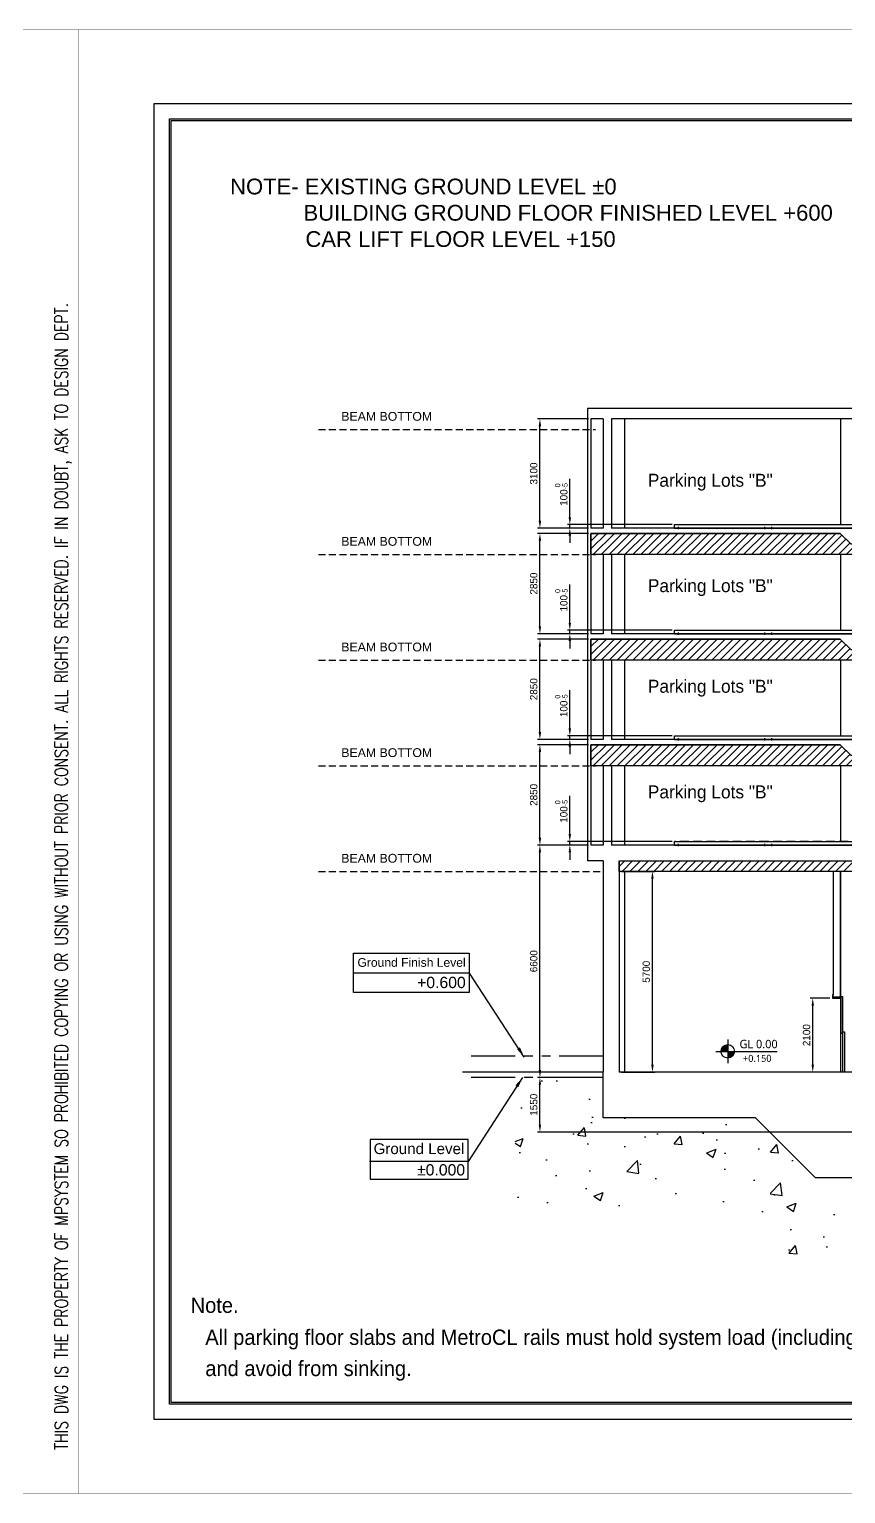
# Model space of a CAD drawing. Header units: millimetres. Extents: x -5 to 1510635, y -6 to 71285.
# Drawn here: x 1014994 to 1038173, y -4 to 41584 of the extents above; entities that cross this region are included whole.
import ezdxf

# ---------------------------------------------------------------- set-up
doc = ezdxf.new("R2010")
doc.units = ezdxf.units.MM
doc.header["$LTSCALE"] = 1000
for name, pattern in [('CENTER', [2, 1.25, -0.25, 0.25, -0.25]), ('DASHED', [3, 2, -1]), ('HIDDEN', [0.375, 0.25, -0.125]), ('PHANTOM', [2.5, 1.25, -0.25, 0.25, -0.25, 0.25, -0.25])]:
    doc.linetypes.add(name, pattern=pattern)
for name, color, linetype in [('3', 3, 'Continuous'), ('A-SYM', 6, 'Continuous'), ('MP-1', 1, 'CENTER'), ('MP-2', 42, 'Continuous'), ('MP-4', 4, 'HIDDEN'), ('MP-5', 5, 'PHANTOM'), ('MP-7', 7, 'Continuous'), ('MP-8', 8, 'Continuous'), ('TEXT', 3, 'Continuous')]:
    doc.layers.add(name, color=color, linetype=linetype)
doc.styles.add('GHD', font='OUTLINE', dxfattribs={"bigfont": 'GHD'})
doc.styles.add('H', font='arial.ttf')
doc.styles.add('ROMANS', font='ROMANS.shx')
doc.styles.add('맑은고딕', font='malgun.ttf', dxfattribs={"height": 800})
doc.styles.add('울릉도L', font='')
doc.styles.get('울릉도L').set_extended_font_data('HYwulM')
doc.dimstyles.new('MPS2', dxfattribs={"dimscale": 100, "dimtxt": 3, "dimasz": 3, "dimexe": 1, "dimexo": 1, "dimgap": 1, "dimtad": 1, "dimzin": 12, "dimdsep": 46, "dimtxsty": 'Standard', "dimcen": 1, "dimclrd": 1, "dimclre": 1, "dimclrt": 7, "dimazin": 2, "dimtfac": 1, "dimtmove": 0, "dimatfit": 3, "dimfxl": 1, "dimarcsym": 0})
pattern_1 = [(45, (110875.29, -306093.01), (-112.253202, 112.253202), [])]

# ---------------------------------------------------------------- blocks, each defined once
blk = doc.blocks.new('Door 2500-2up_2')
at = {"layer": 'MP-2'}
blk.add_lwpolyline([(-258151, -48910), (-258151, -48980), (-258351, -48980), (-258351, -48910), (-258371, -48910), (-258371, -49010), (-258131, -49010), (-258131, -48910), (-258151, -48910)], dxfattribs=at)
for points in [[(-258081, -50010), (-258121, -50010), (-258121, -48960), (-258081, -48960)], [(-258031, -51110), (-258071, -51110), (-258071, -49960), (-258031, -49960)]]:
    blk.add_lwpolyline(points, close=True, dxfattribs=at)
blk = doc.blocks.new('31231312')
at = {"layer": 'MP-1'}
for p, q in [((1253731, 253374), (1253731, 253312)), ((1256181, 253374), (1256181, 253312)), ((1256381, 253374), (1256381, 253312))]:
    blk.add_line(p, q, dxfattribs=at)
at = {"layer": 'MP-4'}
for p, q in [((1256281, 253436), (1253631, 253436)), ((1258931, 253436), (1256281, 253436))]:
    blk.add_line(p, q, dxfattribs=at)
at = {"layer": 'MP-7'}
for p, q in [((1253631, 253340), (1253631, 253440)), ((1253631, 253440), (1256281, 253440)), ((1253631, 253340), (1253631, 253440)), ((1253631, 253346), (1256281, 253346)), ((1253631, 253343), (1256281, 253343)), ((1253631, 253340), (1256281, 253340)), ((1256281, 253440), (1258931, 253440)), ((1256281, 253346), (1258931, 253346)), ((1256281, 253343), (1258931, 253343)), ((1256281, 253340), (1258931, 253340)), ((1258931, 253340), (1258931, 253440))]:
    blk.add_line(p, q, dxfattribs=at)
blk = doc.blocks.new('*D474')
at = {"layer": 'DEFPOINTS', "color": 0, "linetype": 'ByBlock', "transparency": 16777216}
for p in [(1029491, 11818), (1031291, 11818, 0), (1038616, 10268, 0)]:
    blk.add_point(p, dxfattribs=at)
at = {"layer": 'MP-8', "color": 1, "linetype": 'ByBlock', "lineweight": -2, "transparency": 16777216}
for p, q in [((1031221, 11818), (1029421, 11818)), ((1029491, 10478), (1029491, 11608)), ((1038546, 10268), (1029421, 10268))]:
    blk.add_line(p, q, dxfattribs=at)
at = {"layer": 'MP-8', "color": 1, "linetype": 'ByBlock', "transparency": 16777216}
for points in [[(1029456, 11608), (1029526, 11608), (1029491, 11818)], [(1029456, 10478), (1029526, 10478), (1029491, 10268)]]:
    blk.add_solid(points, dxfattribs=at)
at = {"layer": 'MP-8', "color": 7, "linetype": 'ByBlock', "transparency": 16777216, "insert": (1029316, 11043), "char_height": 210, "attachment_point": 5, "rotation": 90}
blk.add_mtext('1550', dxfattribs=at)
blk = doc.blocks.new('*D475')
at = {"layer": 'DEFPOINTS', "color": 0, "linetype": 'ByBlock', "transparency": 16777216}
for p in [(1029491, 18418), (1030841, 18418), (1031291, 11818, 0)]:
    blk.add_point(p, dxfattribs=at)
at = {"layer": 'MP-8', "color": 1, "linetype": 'ByBlock', "lineweight": -2, "transparency": 16777216}
for p, q in [((1030771, 18418), (1029421, 18418)), ((1029491, 12028), (1029491, 18208)), ((1031221, 11818), (1029421, 11818))]:
    blk.add_line(p, q, dxfattribs=at)
at = {"layer": 'MP-8', "color": 1, "linetype": 'ByBlock', "transparency": 16777216}
for points in [[(1029456, 18208), (1029526, 18208), (1029491, 18418)], [(1029456, 12028), (1029526, 12028), (1029491, 11818)]]:
    blk.add_solid(points, dxfattribs=at)
at = {"layer": 'MP-8', "color": 7, "linetype": 'ByBlock', "transparency": 16777216, "insert": (1029316, 15118), "char_height": 210, "attachment_point": 5, "rotation": 90}
blk.add_mtext('6600', dxfattribs=at)
blk = doc.blocks.new('*D476')
at = {"layer": 'DEFPOINTS', "color": 0, "linetype": 'ByBlock', "transparency": 16777216}
for p in [(1029491, 21268), (1030941, 21268, 0), (1030941, 18418, 0)]:
    blk.add_point(p, dxfattribs=at)
at = {"layer": 'MP-8', "color": 1, "linetype": 'ByBlock', "lineweight": -2, "transparency": 16777216}
for p, q in [((1030871, 21268), (1029421, 21268)), ((1029491, 18628), (1029491, 21058)), ((1030871, 18418), (1029421, 18418))]:
    blk.add_line(p, q, dxfattribs=at)
at = {"layer": 'MP-8', "color": 1, "linetype": 'ByBlock', "transparency": 16777216}
for points in [[(1029456, 21058), (1029526, 21058), (1029491, 21268)], [(1029456, 18628), (1029526, 18628), (1029491, 18418)]]:
    blk.add_solid(points, dxfattribs=at)
at = {"layer": 'MP-8', "color": 7, "linetype": 'ByBlock', "transparency": 16777216, "insert": (1029316, 19843), "char_height": 210, "attachment_point": 5, "rotation": 90}
blk.add_mtext('2850', dxfattribs=at)
blk = doc.blocks.new('*D477')
at = {"layer": 'DEFPOINTS', "color": 0, "linetype": 'ByBlock', "transparency": 16777216}
for p in [(1029491, 24268), (1030941, 24268), (1030941, 21418, 0)]:
    blk.add_point(p, dxfattribs=at)
at = {"layer": 'MP-8', "color": 1, "linetype": 'ByBlock', "lineweight": -2, "transparency": 16777216}
for p, q in [((1030871, 24268), (1029421, 24268)), ((1029491, 21628), (1029491, 24058)), ((1030871, 21418), (1029421, 21418))]:
    blk.add_line(p, q, dxfattribs=at)
at = {"layer": 'MP-8', "color": 1, "linetype": 'ByBlock', "transparency": 16777216}
for points in [[(1029456, 24058), (1029526, 24058), (1029491, 24268)], [(1029456, 21628), (1029526, 21628), (1029491, 21418)]]:
    blk.add_solid(points, dxfattribs=at)
at = {"layer": 'MP-8', "color": 7, "linetype": 'ByBlock', "transparency": 16777216, "insert": (1029316, 22843), "char_height": 210, "attachment_point": 5, "rotation": 90}
blk.add_mtext('2850', dxfattribs=at)
blk = doc.blocks.new('*D478')
at = {"layer": 'DEFPOINTS', "color": 0, "linetype": 'ByBlock', "transparency": 16777216}
for p in [(1029491, 27268), (1030941, 27268, 0), (1030941, 24418, 0)]:
    blk.add_point(p, dxfattribs=at)
at = {"layer": 'MP-8', "color": 1, "linetype": 'ByBlock', "lineweight": -2, "transparency": 16777216}
for p, q in [((1030871, 27268), (1029421, 27268)), ((1029491, 24628), (1029491, 27058)), ((1030871, 24418), (1029421, 24418))]:
    blk.add_line(p, q, dxfattribs=at)
at = {"layer": 'MP-8', "color": 1, "linetype": 'ByBlock', "transparency": 16777216}
for points in [[(1029456, 27058), (1029526, 27058), (1029491, 27268)], [(1029456, 24628), (1029526, 24628), (1029491, 24418)]]:
    blk.add_solid(points, dxfattribs=at)
at = {"layer": 'MP-8', "color": 7, "linetype": 'ByBlock', "transparency": 16777216, "insert": (1029316, 25843), "char_height": 210, "attachment_point": 5, "rotation": 90}
blk.add_mtext('2850', dxfattribs=at)
blk = doc.blocks.new('*D479')
at = {"layer": 'DEFPOINTS', "color": 0, "linetype": 'ByBlock', "transparency": 16777216}
for p in [(1029491, 30518), (1030941, 30518), (1030941, 27418, 0)]:
    blk.add_point(p, dxfattribs=at)
at = {"layer": 'MP-8', "color": 1, "linetype": 'ByBlock', "lineweight": -2, "transparency": 16777216}
for p, q in [((1030871, 30518), (1029421, 30518)), ((1029491, 27628), (1029491, 30308)), ((1030871, 27418), (1029421, 27418))]:
    blk.add_line(p, q, dxfattribs=at)
at = {"layer": 'MP-8', "color": 1, "linetype": 'ByBlock', "transparency": 16777216}
for points in [[(1029456, 30308), (1029526, 30308), (1029491, 30518)], [(1029456, 27628), (1029526, 27628), (1029491, 27418)]]:
    blk.add_solid(points, dxfattribs=at)
at = {"layer": 'MP-8', "color": 7, "linetype": 'ByBlock', "transparency": 16777216, "insert": (1029316, 28968), "char_height": 210, "attachment_point": 5, "rotation": 90}
blk.add_mtext('3100', dxfattribs=at)
blk = doc.blocks.new('*D480')
at = {"layer": 'DEFPOINTS', "color": 0, "linetype": 'ByBlock', "transparency": 16777216}
for p in [(1031741, 17668, 0), (1032686, 17668), (1031741, 11968, 0)]:
    blk.add_point(p, dxfattribs=at)
at = {"layer": 'MP-8', "color": 1, "linetype": 'ByBlock', "lineweight": -2, "transparency": 16777216}
for p, q in [((1031811, 17668), (1032756, 17668)), ((1032686, 12178), (1032686, 17458)), ((1031811, 11968), (1032756, 11968))]:
    blk.add_line(p, q, dxfattribs=at)
at = {"layer": 'MP-8', "color": 1, "linetype": 'ByBlock', "transparency": 16777216}
for points in [[(1032651, 17458), (1032721, 17458), (1032686, 17668)], [(1032651, 12178), (1032721, 12178), (1032686, 11968)]]:
    blk.add_solid(points, dxfattribs=at)
at = {"layer": 'MP-8', "color": 7, "linetype": 'ByBlock', "transparency": 16777216, "insert": (1032511, 14818), "char_height": 210, "attachment_point": 5, "rotation": 90}
blk.add_mtext('5700', dxfattribs=at)
blk = doc.blocks.new('*D481')
at = {"layer": 'DEFPOINTS', "color": 0, "linetype": 'ByBlock', "transparency": 16777216}
for p in [(1030340, 18518), (1030941, 18418), (1033316, 18518)]:
    blk.add_point(p, dxfattribs=at)
at = {"layer": 'MP-8', "color": 1, "linetype": 'ByBlock', "lineweight": -2, "transparency": 16777216}
for p, q in [((1030340, 18728), (1030340, 19813)), ((1033246, 18518), (1030270, 18518)), ((1030871, 18418), (1030270, 18418)), ((1030340, 18418), (1030340, 18518)), ((1030340, 18208), (1030340, 17998))]:
    blk.add_line(p, q, dxfattribs=at)
at = {"layer": 'MP-8', "color": 1, "linetype": 'ByBlock', "transparency": 16777216}
for points in [[(1030305, 18728), (1030375, 18728), (1030340, 18518)], [(1030305, 18208), (1030375, 18208), (1030340, 18418)]]:
    blk.add_solid(points, dxfattribs=at)
at = {"layer": 'MP-8', "color": 7, "linetype": 'ByBlock', "transparency": 16777216, "insert": (1030099, 19375), "char_height": 210, "attachment_point": 5, "rotation": 90}
blk.add_mtext('100{\\H147.000000;\\S 0^ -5;}', dxfattribs=at)
blk = doc.blocks.new('*D482')
at = {"layer": 'DEFPOINTS', "color": 0, "linetype": 'ByBlock', "transparency": 16777216}
for p in [(1030340, 21518), (1030941, 21418, 0), (1033316, 21518, 0)]:
    blk.add_point(p, dxfattribs=at)
at = {"layer": 'MP-8', "color": 1, "linetype": 'ByBlock', "lineweight": -2, "transparency": 16777216}
for p, q in [((1030340, 21728), (1030340, 22813)), ((1033246, 21518), (1030270, 21518)), ((1030871, 21418), (1030270, 21418)), ((1030340, 21418), (1030340, 21518)), ((1030340, 21208), (1030340, 20998))]:
    blk.add_line(p, q, dxfattribs=at)
at = {"layer": 'MP-8', "color": 1, "linetype": 'ByBlock', "transparency": 16777216}
for points in [[(1030305, 21728), (1030375, 21728), (1030340, 21518)], [(1030305, 21208), (1030375, 21208), (1030340, 21418)]]:
    blk.add_solid(points, dxfattribs=at)
at = {"layer": 'MP-8', "color": 7, "linetype": 'ByBlock', "transparency": 16777216, "insert": (1030099, 22375), "char_height": 210, "attachment_point": 5, "rotation": 90}
blk.add_mtext('100{\\H147.000000;\\S 0^ -5;}', dxfattribs=at)
blk = doc.blocks.new('*D483')
at = {"layer": 'DEFPOINTS', "color": 0, "linetype": 'ByBlock', "transparency": 16777216}
for p in [(1030340, 24518), (1030941, 24418, 0), (1033316, 24518, 0)]:
    blk.add_point(p, dxfattribs=at)
at = {"layer": 'MP-8', "color": 1, "linetype": 'ByBlock', "lineweight": -2, "transparency": 16777216}
for p, q in [((1030340, 24728), (1030340, 25813)), ((1033246, 24518), (1030270, 24518)), ((1030871, 24418), (1030270, 24418)), ((1030340, 24418), (1030340, 24518)), ((1030340, 24208), (1030340, 23998))]:
    blk.add_line(p, q, dxfattribs=at)
at = {"layer": 'MP-8', "color": 1, "linetype": 'ByBlock', "transparency": 16777216}
for points in [[(1030305, 24728), (1030375, 24728), (1030340, 24518)], [(1030305, 24208), (1030375, 24208), (1030340, 24418)]]:
    blk.add_solid(points, dxfattribs=at)
at = {"layer": 'MP-8', "color": 7, "linetype": 'ByBlock', "transparency": 16777216, "insert": (1030099, 25375), "char_height": 210, "attachment_point": 5, "rotation": 90}
blk.add_mtext('100{\\H147.000000;\\S 0^ -5;}', dxfattribs=at)
blk = doc.blocks.new('*D484')
at = {"layer": 'DEFPOINTS', "color": 0, "linetype": 'ByBlock', "transparency": 16777216}
for p in [(1030340, 27518), (1033316, 27518), (1030941, 27418, 0)]:
    blk.add_point(p, dxfattribs=at)
at = {"layer": 'MP-8', "color": 1, "linetype": 'ByBlock', "lineweight": -2, "transparency": 16777216}
for p, q in [((1030340, 27728), (1030340, 28813)), ((1033246, 27518), (1030270, 27518)), ((1030340, 27418), (1030340, 27518)), ((1030871, 27418), (1030270, 27418)), ((1030340, 27208), (1030340, 26998))]:
    blk.add_line(p, q, dxfattribs=at)
at = {"layer": 'MP-8', "color": 1, "linetype": 'ByBlock', "transparency": 16777216}
for points in [[(1030305, 27728), (1030375, 27728), (1030340, 27518)], [(1030305, 27208), (1030375, 27208), (1030340, 27418)]]:
    blk.add_solid(points, dxfattribs=at)
at = {"layer": 'MP-8', "color": 7, "linetype": 'ByBlock', "transparency": 16777216, "insert": (1030099, 28375), "char_height": 210, "attachment_point": 5, "rotation": 90}
blk.add_mtext('100{\\H147.000000;\\S 0^ -5;}', dxfattribs=at)
blk = doc.blocks.new('1223333333')
at = {"layer": 'A-SYM'}
h = blk.add_hatch(color=256, dxfattribs=at)
h.paths.add_polyline_path([(-984, 0), (-984, 96, 0.414214), (-1080, 0)])
h.paths.add_polyline_path([(-888, 0), (-984, 0), (-984, -96, 0.414214)])
blk.add_line((-984, 168), (-984, -168), dxfattribs=at)
blk.add_lwpolyline([(-1152, 0), (-298, 0), (-277, 0)], dxfattribs=at)
blk.add_circle((-984, 0), 96, dxfattribs=at)
blk = doc.blocks.new('*D466')
at = {"layer": 'DEFPOINTS', "color": 0, "linetype": 'ByBlock', "transparency": 16777216}
for p in [(1037237, 14068), (1037796, 14068, 0), (1038021, 11968, 0)]:
    blk.add_point(p, dxfattribs=at)
at = {"layer": 'MP-8', "color": 1, "linetype": 'ByBlock', "lineweight": -2, "transparency": 16777216}
for p, q in [((1037726, 14068), (1037167, 14068)), ((1037237, 12178), (1037237, 13858)), ((1037951, 11968), (1037167, 11968))]:
    blk.add_line(p, q, dxfattribs=at)
at = {"layer": 'MP-8', "color": 1, "linetype": 'ByBlock', "transparency": 16777216}
for points in [[(1037202, 13858), (1037272, 13858), (1037237, 14068)], [(1037202, 12178), (1037272, 12178), (1037237, 11968)]]:
    blk.add_solid(points, dxfattribs=at)
at = {"layer": 'MP-8', "color": 7, "linetype": 'ByBlock', "transparency": 16777216, "insert": (1037062, 13018), "char_height": 210, "attachment_point": 5, "rotation": 90}
blk.add_mtext('2100', dxfattribs=at)

msp = doc.modelspace()

# ---------------------------------------------------------------- hatches: boundary and pattern name
at = {"layer": 'MP-8', "linetype": 'ByBlock'}
h = msp.add_hatch(dxfattribs=at)
h.set_pattern_fill('ANSI31', color=256, scale=50, style=0)
h.set_pattern_definition([(45, (110875.29, -300093.01), (-112.253202, 112.253202), [])])
edge = h.paths.add_edge_path()
edge.add_line((1060551.168, 27267.644), (1060551.168, 26667.644))
edge.add_line((1060551.168, 26667.644), (1030941.111, 26667.644))
edge.add_line((1030941.111, 26667.644), (1030941.111, 27267.644))
edge.add_line((1030941.111, 27267.644), (1038015.723, 27267.644))
edge.add_line((1038015.723, 27267.644), (1038315.723, 26967.644))
edge.add_line((1038315.723, 26967.644), (1044316.017, 26967.644))
edge.add_line((1044316.017, 26967.644), (1044615.723, 27267.644))
edge.add_line((1044615.723, 27267.644), (1060551.168, 27267.644))
edge.add_line((1060551.168, 27267.644), (1060551.168, 26667.644))
h = msp.add_hatch(dxfattribs=at)
h.set_pattern_fill('ANSI31', color=256, scale=50, style=0)
h.set_pattern_definition([(45, (110875.29, -303093.01), (-112.253202, 112.253202), [])])
edge = h.paths.add_edge_path()
edge.add_line((1060551.168, 24267.644), (1060551.168, 23667.644))
edge.add_line((1060551.168, 23667.644), (1030941.111, 23667.644))
edge.add_line((1030941.111, 23667.644), (1030941.111, 24267.644))
edge.add_line((1030941.111, 24267.644), (1038015.723, 24267.644))
edge.add_line((1038015.723, 24267.644), (1038315.723, 23967.644))
edge.add_line((1038315.723, 23967.644), (1044316.017, 23967.644))
edge.add_line((1044316.017, 23967.644), (1044615.723, 24267.644))
edge.add_line((1044615.723, 24267.644), (1060551.168, 24267.644))
edge.add_line((1060551.168, 24267.644), (1060551.168, 23667.644))
h = msp.add_hatch(dxfattribs=at)
h.set_pattern_fill('ANSI31', color=256, scale=50, style=0)
h.set_pattern_definition(pattern_1)
edge = h.paths.add_edge_path()
edge.add_line((1060551.168, 21267.644), (1060551.168, 20667.644))
edge.add_line((1060551.168, 20667.644), (1030941.111, 20667.644))
edge.add_line((1030941.111, 20667.644), (1030941.111, 21267.644))
edge.add_line((1030941.111, 21267.644), (1038015.723, 21267.644))
edge.add_line((1038015.723, 21267.644), (1038315.723, 20967.644))
edge.add_line((1038315.723, 20967.644), (1044316.017, 20967.644))
edge.add_line((1044316.017, 20967.644), (1044615.723, 21267.644))
edge.add_line((1044615.723, 21267.644), (1060551.168, 21267.644))
edge.add_line((1060551.168, 21267.644), (1060551.168, 20667.644))
h = msp.add_hatch(dxfattribs=at)
h.set_pattern_fill('ANSI31', color=256, scale=50, style=0)
h.set_pattern_definition(pattern_1)
edge = h.paths.add_edge_path()
edge.add_line((1060330.859, 18267.644), (1060330.859, 17667.644))
edge.add_line((1060330.859, 17667.644), (1031741.111, 17667.644))
edge.add_line((1031741.111, 17667.644), (1031741.111, 17967.644))
edge.add_line((1031741.111, 17967.644), (1044815.723, 17967.644))
edge.add_line((1044815.723, 17967.644), (1044815.723, 18267.644))
edge.add_line((1044815.723, 18267.644), (1060330.859, 18267.644))
edge.add_line((1060330.859, 18267.644), (1060330.859, 17667.644))
h = msp.add_hatch(dxfattribs=at)
h.set_pattern_fill('AR-CONC', color=256, scale=15, style=0)
h.set_pattern_definition([(50, (112243.1, -185805.7), (2732.77, -239.0863), [285.75, -3143.25]), (355, (112243.1, -185805.7), (-528.642, 2865.85), [228.6, -2514.6]), (100.451, (112471, -185825.7), (2204.1375, 2626.75), [242.85, -2671.35]), (46.1842, (112243, -185043.7), (4066.186, -630.635), [428.625, -4714.875]), (96.6356, (112582, -185096.3), (3561.064, 3711.383), [364.275, -4007.025]), (351.184, (112243, -185043.7), (3561.07, 3711.377), [342.9, -3771.9]), (21, (112624.1, -185234.2), (2274.223, -1533.983), [285.75, -3143.25]), (326, (112624.1, -185234.2), (927.0304, 2762.8195), [228.6, -2514.6]), (71.4514, (112813.7, -185362), (3201.2474, 1228.843), [242.85, -2671.35]), (37.5, (112243.1, -185805.7), (46.329, 1268.3256), [0, -2484.12, 0, -2552.7, 0, -2524.125]), (7.5, (112243.1, -185805.7), (1002.295, 1502.7086), [0, -1455.42, 0, -2426.97, 0, -962.025]), (327.5, (111393.5, -185805.7), (2033.8589, -85.9312), [0, -952.5, 0, -2971.8, 0, -3943.35]), (317.5, (111012.5, -185805.7), (2221.9377, 381.3974), [0, -1238.25, 0, -1973.58, 0, -2800.35])])
h.paths.add_polyline_path([(1063280.859, 11817.644), (1060780.859, 11817.644), (1060780.859, 10667.644), (1047015.723, 10667.644), (1045315.723, 8967.644), (1037315.723, 8967.644), (1035615.723, 10667.644), (1031291.111, 10667.644), (1031291.111, 11817.644), (1028791.111, 11817.644), (1028791.111, 8167.644), (1034580.189, 8167.644), (1036280.189, 6467.644), (1046351.257, 6467.644), (1048051.257, 8167.644), (1063280.859, 8167.644)])

# ---------------------------------------------------------------- linework, layer by layer
at = {"layer": 'MP-2', "const_width": 8.75}
for points in [[(1016400, 0), (957600, 0), (957600, 41580), (1016400, 41580)], [(1075200, 0), (1016400, 0), (1016400, 41580), (1075200, 41580)]]:
    msp.add_lwpolyline(points, close=True, dxfattribs=at)
at = {"layer": 'MP-4', "linetype": 'ByBlock', "elevation": 0}
for points in [[(1024198.765, 15348.684), (1027484.987, 15348.684), (1027484.987, 14231.788), (1024198.765, 14231.788)], [(1027449.962, 10052.213), (1024670.18, 10052.213), (1024670.18, 8925.921), (1027449.962, 8925.921)]]:
    msp.add_lwpolyline(points, close=True, dxfattribs=at)
at = {"layer": 'MP-5'}
for p, q in [((1031291.111, 12417.644, 0), (1027291.111, 12417.644, 0)), ((1031291.111, 11817.644, 0), (1027291.111, 11817.644, 0))]:
    msp.add_line(p, q, dxfattribs=at)
at = {"layer": 'MP-7'}
for points in [[(1018535, 39480), (1073065, 39480), (1073065, 2100), (1018535, 2100)], [(1072628.455, 2536.545), (1018971.545, 2536.545), (1018971.545, 39043.455), (1072628.455, 39043.455)], [(1019020.051, 38994.949), (1072579.949, 38994.949), (1072579.949, 2585.051), (1019020.051, 2585.051)]]:
    msp.add_lwpolyline(points, close=True, dxfattribs=at)
at = {"layer": 'MP-8', "linetype": 'ByBlock'}
for p, q in [((1060780.859, 30817.644, 0), (1030841.111, 30817.644, 0)), ((1030841.111, 30817.644, 0), (1030841.111, 18417.644, 0)), ((1030941.111, 30517.644, 0), (1030941.111, 27417.644, 0)), ((1031291.42, 30517.644, 0), (1030941.111, 30517.644, 0)), ((1031291.42, 30517.644, 0), (1031291.42, 27417.644, 0)), ((1060551.168, 30517.644, 0), (1031521.538, 30517.644, 0)), ((1031521.538, 30517.644, 0), (1031521.538, 27417.644, 0)), ((1031291.42, 27417.644, 0), (1030941.111, 27417.644, 0)), ((1038015.723, 27267.644, 0), (1030941.111, 27267.644, 0)), ((1030941.111, 27267.644, 0), (1030941.111, 24417.644, 0)), ((1038816.017, 27417.644, 0), (1031521.538, 27417.644, 0)), ((1038315.723, 26967.644, 0), (1038015.723, 27267.644, 0)), ((1031291.42, 26667.644, 0), (1031291.42, 24417.644, 0)), ((1031521.538, 26667.644, 0), (1031521.538, 24417.644, 0)), ((1031291.42, 24417.644, 0), (1030941.111, 24417.644, 0)), ((1038015.723, 24267.644, 0), (1030941.111, 24267.644, 0)), ((1030941.111, 24267.644, 0), (1030941.111, 21417.644, 0)), ((1038816.017, 24417.644, 0), (1031521.538, 24417.644, 0)), ((1038315.723, 23967.644, 0), (1038015.723, 24267.644, 0)), ((1031291.42, 23667.644, 0), (1031291.42, 21417.644, 0)), ((1031521.538, 23667.644, 0), (1031521.538, 21417.644, 0)), ((1031291.42, 21417.644, 0), (1030941.111, 21417.644, 0)), ((1038015.723, 21267.644, 0), (1030941.111, 21267.644, 0)), ((1030941.111, 21267.644, 0), (1030941.111, 18417.644, 0)), ((1038816.017, 21417.644, 0), (1031521.538, 21417.644, 0)), ((1038315.723, 20967.644, 0), (1038015.723, 21267.644, 0)), ((1031291.42, 20667.644, 0), (1031291.42, 18417.644, 0)), ((1031521.538, 20667.644, 0), (1031521.538, 18417.644, 0)), ((1030841.111, 18417.644, 0), (1030841.111, 17967.644, 0)), ((1031291.42, 18417.644, 0), (1030941.111, 18417.644, 0)), ((1038816.017, 18417.644, 0), (1031521.538, 18417.644, 0)), ((1031291.111, 17967.644, 0), (1030841.111, 17967.644, 0)), ((1031291.111, 17967.644, 0), (1031291.111, 11967.644, 0)), ((1031741.111, 17967.644, 0), (1037815.723, 17967.644, 0)), ((1031741.111, 17967.644, 0), (1031741.111, 11967.644, 0)), ((1038015.723, 17967.644, 0), (1044615.723, 17967.644, 0)), ((1037815.723, 17667.644, 0), (1037815.723, 14167.644, 0)), ((1038015.723, 17667.644, 0), (1038015.723, 14167.644, 0)), ((1031291.111, 11967.644, 0), (1027291.111, 11967.644, 0)), ((1031291.111, 10667.644, 0), (1031291.111, 11967.644, 0)), ((1038616.017, 11967.644, 0), (1031741.111, 11967.644, 0)), ((1037315.723, 8967.644, 0), (1035615.723, 10667.644, 0))]:
    msp.add_line(p, q, dxfattribs=at)
at = {"layer": 'MP-8', "color": 3, "linetype": 'HIDDEN', "ltscale": 2000}
for p, q in [((1031891.111, 30517.644, 0), (1031891.111, 27417.644, 0)), ((1038021.017, 30517.644, 0), (1038021.017, 27517.644, 0)), ((1031891.111, 26667.644, 0), (1031891.111, 24417.644, 0)), ((1038021.017, 26667.644, 0), (1038021.017, 24517.644, 0)), ((1031891.111, 23667.644, 0), (1031891.111, 21417.644, 0)), ((1038021.017, 23667.644, 0), (1038021.017, 21517.644, 0)), ((1031891.111, 20667.644, 0), (1031891.111, 18417.644, 0)), ((1038021.017, 20667.644, 0), (1038021.017, 18517.644, 0)), ((1031891.111, 17667.644, 0), (1031891.111, 11967.644, 0)), ((1038021.017, 17667.644, 0), (1038021.017, 11967.644, 0))]:
    msp.add_line(p, q, dxfattribs=at)
at = {"layer": 'MP-8', "color": 2, "linetype": 'DASHED', "ltscale": 0.1}
for p, q in [((1023201.163, 30217.644, 0), (1031071.729, 30217.644, 0)), ((1023201.163, 26667.644, 0), (1031071.729, 26667.644, 0)), ((1023201.163, 23667.644, 0), (1031071.729, 23667.644, 0)), ((1023201.163, 20667.644, 0), (1031071.729, 20667.644, 0)), ((1023201.163, 17667.644, 0), (1031291.111, 17667.644, 0))]:
    msp.add_line(p, q, dxfattribs=at)
at = {"layer": 'MP-8', "linetype": 'ByBlock', "elevation": 0}
for points in [[(1060551.168, 27267.644), (1060551.168, 26667.644), (1030941.111, 26667.644), (1030941.111, 27267.644), (1038015.723, 27267.644), (1038315.723, 26967.644), (1044316.017, 26967.644), (1044615.723, 27267.644), (1060551.168, 27267.644), (1060551.168, 26667.644)], [(1060551.168, 24267.644), (1060551.168, 23667.644), (1030941.111, 23667.644), (1030941.111, 24267.644), (1038015.723, 24267.644), (1038315.723, 23967.644), (1044316.017, 23967.644), (1044615.723, 24267.644), (1060551.168, 24267.644), (1060551.168, 23667.644)], [(1060551.168, 21267.644), (1060551.168, 20667.644), (1030941.111, 20667.644), (1030941.111, 21267.644), (1038015.723, 21267.644), (1038315.723, 20967.644), (1044316.017, 20967.644), (1044615.723, 21267.644), (1060551.168, 21267.644), (1060551.168, 20667.644)], [(1060330.859, 18267.644), (1060330.859, 17667.644), (1031741.111, 17667.644), (1031741.111, 17967.644), (1044815.723, 17967.644), (1044815.723, 18267.644), (1060330.859, 18267.644), (1060330.859, 17667.644)], [(1060780.859, 11817.644), (1060780.859, 10667.644), (1047015.723, 10667.644), (1045315.723, 8967.644), (1037315.723, 8967.644), (1035615.723, 10667.644), (1031291.111, 10667.644), (1031291.111, 11817.644)], [(1035615.723, 10667.644), (1031291.111, 10667.644)], [(1045315.723, 8967.644), (1037315.723, 8967.644)]]:
    msp.add_lwpolyline(points, dxfattribs=at)

# ---------------------------------------------------------------- block references
at = {"linetype": 'ByBlock'}
msp.add_blockref('Door 2500-2up_2', (1296166.927, 63077.336, 0), dxfattribs=at)
at = {"layer": 'MP-4', "linetype": 'ByBlock'}
for p in [(-220314.499, -225921.917, 0), (-220314.499, -228921.917, 0), (-220314.499, -231921.917, 0), (-220314.499, -234921.917, 0)]:
    msp.add_blockref('31231312', p, dxfattribs=at)
at = {"layer": 'MP-4', "linetype": 'ByBlock', "xscale": 1.984499999962281, "yscale": 1.984499999962281, "zscale": 1.984499999962281}
msp.add_blockref('1223333333', (1036775.852, 12557.743, 0), dxfattribs=at)

# ---------------------------------------------------------------- texts
at = {"linetype": 'ByBlock', "char_height": 250, "width": 3120, "attachment_point": 1, "style": 'H'}
for insert in [(1023851.163, 30716.504, 0), (1023851.163, 27166.504, 0), (1023851.163, 24166.504, 0), (1023851.163, 21166.504, 0), (1023851.163, 18166.504, 0)]:
    msp.add_mtext('BEAM BOTTOM', dxfattribs=dict(at, insert=insert))
at = {"layer": '3', "style": 'GHD'}
for p in [(1032555.554, 28593.19, 0), (1032555.554, 25599.59, 0), (1032555.554, 22743.19, 0), (1032555.554, 19743.19, 0)]:
    msp.add_text('Parking Lots "B"', height=367.5, dxfattribs=at).set_placement(p)
at = {"layer": 'A-SYM', "style": '맑은고딕'}
msp.add_text('GL 0.00', height=238.14, dxfattribs=at).set_placement((1035156.5, 12646.81, 0))
at = {"layer": 'A-SYM', "color": 2, "style": '맑은고딕'}
msp.add_text('+0.150', height=198.45, dxfattribs=at).set_placement((1035257.03, 12260.374, 0))
at = {"layer": 'MP-7', "linetype": 'ByBlock', "style": 'H'}
for s, insert, char_height, width, attachment_point in [('Ground Finish{\\fArial|b0|i0|c238|p34; Level}', (1024310.677, 14956.03, 0), 245.76, 3211.6758, 7), ('+{\\fArial|b0|i0|c238|p34;0.}6{\\fArial|b0|i0|c238|p34;00}', (1026004.902, 14350.951, 0), 320, 2683.40813, 7), ('Ground Level', (1027345.083, 9947.962, 0), 307.2, 2576.07181, 3), ('{\\fArial|b0|i0|c238|p34;%%P0.000}', (1027366.209, 9353.102, 0), 320, 2683.40813, 3)]:
    msp.add_mtext(s, dxfattribs=dict(at, insert=insert, char_height=char_height, width=width, attachment_point=attachment_point))
at = {"layer": 'MP-8', "style": 'ROMANS', "width": 0.8}
msp.add_text('THIS DWG IS THE PROPERTY OF MPSYSTEM SO PROHIBITED COPYING OR USING WITHOUT PRIOR CONSENT. ALL RIGHTS RESERVED. IF IN DOUBT, ASK TO DESIGN DEPT.', height=362.88, rotation=90, dxfattribs=at).set_placement((1016085.282, 1240.817))
at = {"layer": 'MP-8', "linetype": 'ByBlock', "insert": (1020695.373, 37343.144), "char_height": 447.61621, "attachment_point": 1, "style": 'H'}
msp.add_mtext_dynamic_manual_height_columns('{\\fArial|b0|i0|c238|p34;NOTE- EXISTING GROUND LEVEL %%P0\\P            BUILDING GROUND FLOOR FINISHED LEVEL +600\\P^I  CAR LIFT FLOOR LEVEL +150}', width=29952.96773, gutter_width=1598.629, heights=[0], dxfattribs=at)
at = {"layer": 'TEXT', "color": 0, "style": '울릉도L'}
for s, height, p in [('Note.', 435.5556, (1019574.628, 5131.557)), ('All parking floor slabs and MetroCL rails must hold system load (including car weight) ', 435.55556, (1019990.987, 4221.57)), ('and avoid from sinking.  ', 435.55556, (1019990.987, 3335.881))]:
    msp.add_text(s, height=height, dxfattribs=at).set_placement(p)

# ---------------------------------------------------------------- dimensions: what is measured, and where the dimension line sits
at = {"layer": 'MP-8', "linetype": 'ByBlock'}
for base, p1, p2, override, picture, middle in [((1029490.692, 30517.644, 0), (1030941.111, 27417.644, 0), (1030941.111, 30517.644, 0), {"dimscale": 70}, '*D479', (1029315.692, 28967.644, 0)), ((1030340.047, 27517.644, 0), (1030941.111, 27417.644, 0), (1033316.017, 27517.644, 0), {"dimscale": 70, "dimtol": 1, "dimtm": 5, "dimtfac": 0.7, "dimtdec": 0}, '*D484', (1030098.547, 28375.144, 0)), ((1029490.692, 27267.644, 0), (1030941.111, 24417.644, 0), (1030941.111, 27267.644, 0), {"dimscale": 70}, '*D478', (1029315.692, 25842.644, 0)), ((1030340.047, 24517.644, 0), (1030941.111, 24417.644, 0), (1033316.017, 24517.644, 0), {"dimscale": 70, "dimtol": 1, "dimtm": 5, "dimtfac": 0.7, "dimtdec": 0}, '*D483', (1030098.547, 25375.144, 0)), ((1029490.692, 24267.644, 0), (1030941.111, 21417.644, 0), (1030941.111, 24267.644, 0), {"dimscale": 70}, '*D477', (1029315.692, 22842.644, 0)), ((1030340.047, 21517.644, 0), (1030941.111, 21417.644, 0), (1033316.017, 21517.644, 0), {"dimscale": 70, "dimtol": 1, "dimtm": 5, "dimtfac": 0.7, "dimtdec": 0}, '*D482', (1030098.547, 22375.144, 0)), ((1029490.692, 21267.644, 0), (1030941.111, 18417.644, 0), (1030941.111, 21267.644, 0), {"dimscale": 70}, '*D476', (1029315.692, 19842.644, 0)), ((1030340.047, 18517.644, 0), (1030941.111, 18417.644, 0), (1033316.017, 18517.644, 0), {"dimscale": 70, "dimtol": 1, "dimtm": 5, "dimtfac": 0.7, "dimtdec": 0}, '*D481', (1030098.547, 19375.144, 0)), ((1029490.692, 18417.644, 0), (1031291.111, 11817.644, 0), (1030841.111, 18417.644, 0), {"dimscale": 70}, '*D475', (1029315.692, 15117.644, 0)), ((1032685.586, 17667.644, 0), (1031741.111, 11967.644, 0), (1031741.111, 17667.644, 0), {"dimscale": 70}, '*D480', (1032510.586, 14817.644, 0)), ((1037237.296, 14067.644, 0), (1038021.017, 11967.644, 0), (1037795.723, 14067.644, 0), {"dimscale": 70}, '*D466', (1037062.296, 13017.644, 0)), ((1029490.692, 11817.644, 0), (1038616.017, 10267.644, 0), (1031291.111, 11817.644, 0), {"dimscale": 70}, '*D474', (1029315.692, 11042.644, 0))]:
    dim = msp.add_linear_dim(base=base, p1=p1, p2=p2, angle=90, dimstyle='MPS2', override=override, dxfattribs=at)
    dim.commit()
    dim.dimension.update_dxf_attribs({"geometry": picture, "text_midpoint": middle})

# ---------------------------------------------------------------- leaders
for points in [[(1029044.353, 12395.423, 0), (1027493.946, 14779.281, 0), (1024198.765, 14779.281, 0)], [(1029000.37, 11817.148, 0), (1027449.962, 9433.29, 0), (1024651.97, 9433.29, 0)]]:
    msp.add_leader(points, dimstyle='MPS2', override={"dimgap": 1, "dimtad": 0}, dxfattribs=at)

doc.saveas('drawing.dxf')
